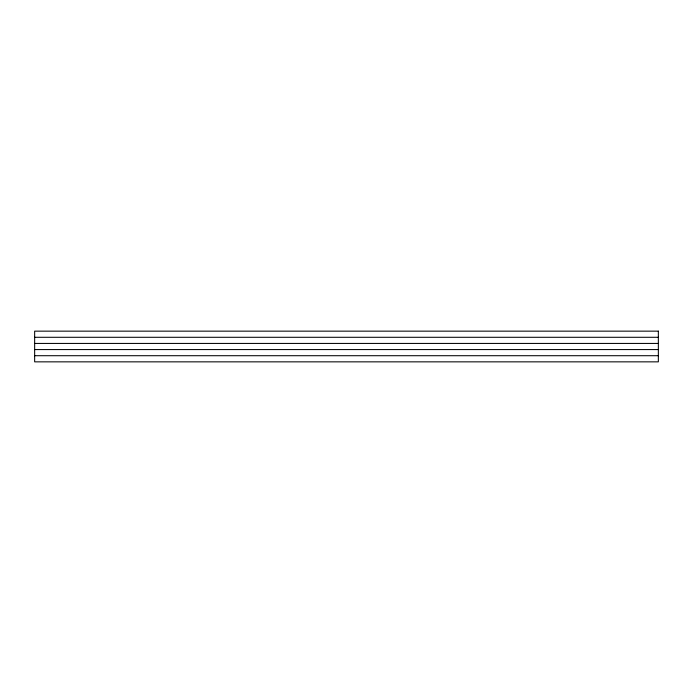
<?xml version="1.0" encoding="UTF-8"?>
<svg xmlns="http://www.w3.org/2000/svg" width="693" height="693" viewBox="0 0 693 693"><rect width="100%" height="100%" fill="white"/><g stroke="black" fill="none" stroke-linecap="round" stroke-linejoin="round"><path stroke-width="1.04" d="M34.65 337.292L658.35 337.292M34.65 343.433L658.35 343.433M34.65 349.567L658.35 349.567M34.65 355.708L658.35 355.708M658.35 331.15L34.65 331.15L34.65 361.85L658.35 361.85L658.35 331.15"/></g></svg>
